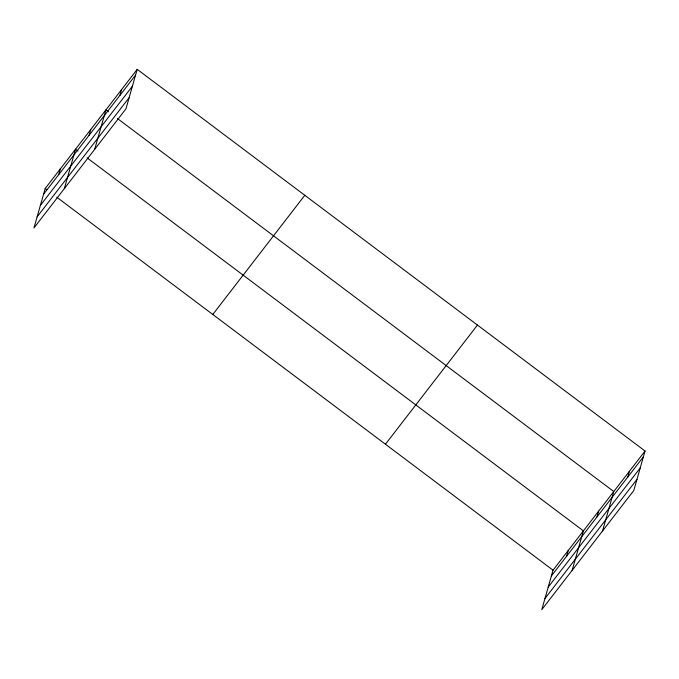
<?xml version="1.0" encoding="UTF-8"?>
<svg xmlns="http://www.w3.org/2000/svg" width="679" height="679" viewBox="0 0 679 679"><rect width="100%" height="100%" fill="white"/><g stroke="black" fill="none" stroke-linecap="round" stroke-linejoin="round"><path stroke-width="1.02" d="M137.217 69.343L45.196 188.499L33.95 227.974L125.971 108.81L137.217 69.343L645.05 451.026L633.804 490.501L541.783 609.657L553.029 570.19L645.05 451.026M58.733 174.613L60.38 168.842M64.318 188.652L75.564 149.176L78.034 151.044M89.102 135.282L90.748 129.519M94.687 149.329L105.932 109.854L108.402 111.712M119.928 95.366L121.575 89.594M566.566 556.296L568.213 550.525M572.151 570.335L583.397 530.868L87.116 157.868M596.934 516.974L598.581 511.202M602.519 531.012L613.765 491.537L117.484 118.545M627.761 477.048L629.408 471.285M43.549 194.27L135.571 75.106M40.384 205.398L132.405 86.233M37.116 216.856L129.137 97.691M212.782 314.453L304.803 195.297M385.443 444.227L477.464 325.071M551.382 575.953L643.403 456.797M548.216 587.08L640.238 467.916M544.948 598.538L636.97 479.374M45.196 188.499L46.843 189.738M56.756 197.19L553.029 570.19"/></g></svg>
